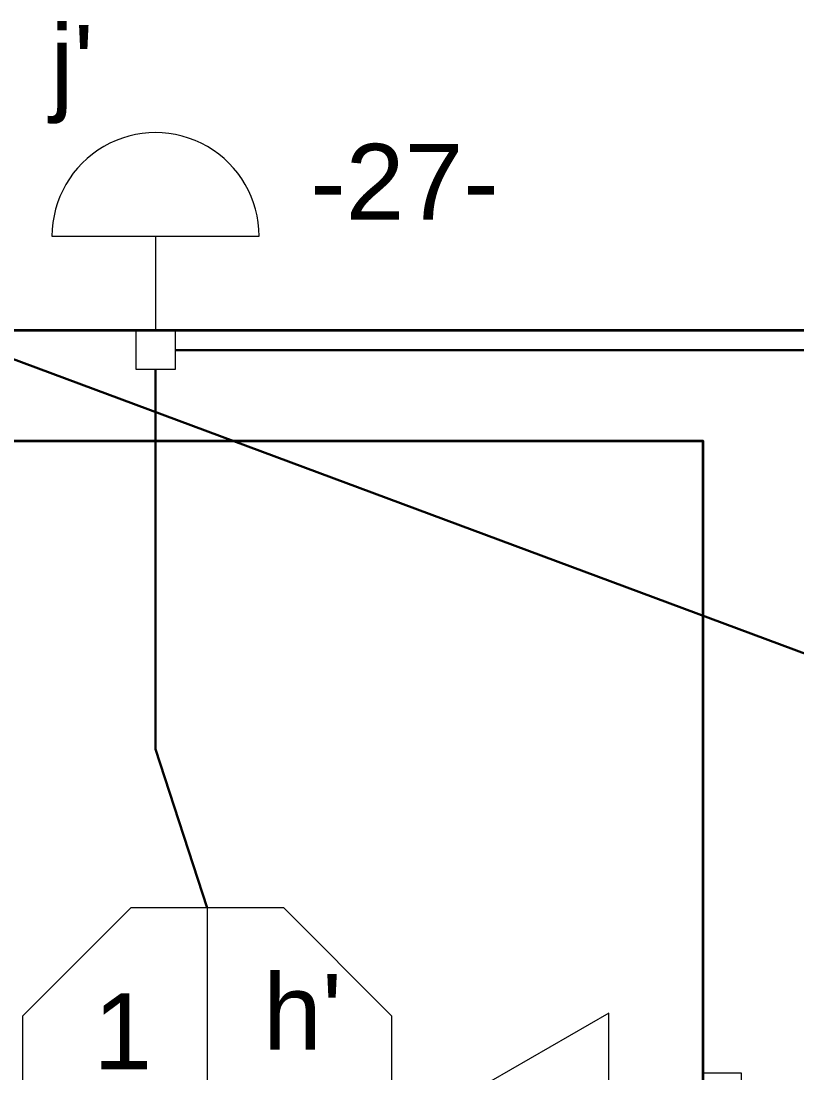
# Model space of a CAD drawing. Header units: millimetres. Extents: x -3501 to 2443, y -1417 to 2787.
# Drawn here: x -454.9 to -349.2, y 1097.8 to 1241.1 of the extents above; entities that cross this region are included whole.
import ezdxf

# ---------------------------------------------------------------- set-up
doc = ezdxf.new("R2010")
doc.units = ezdxf.units.MM
for name, color, linetype, lineweight in [('EL-ELETRODUTOS-ALV', 5, 'Continuous', 30), ('EL-SIMB-P-CIRC', 1, 'Continuous', 20), ('Eletroduto', 160, 'Continuous', 30), ('Pontos Elétricos', 1, 'Continuous', 20), ('TXT e CIRCUITOS', 7, 'Continuous', 30)]:
    doc.layers.add(name, color=color, linetype=linetype, lineweight=lineweight)
doc.layers.add('PDF_Geometry', color=7, linetype='Continuous')
doc.styles.add('txt 2mm', font='arial.ttf', dxfattribs={"height": 100})

# ---------------------------------------------------------------- blocks, each defined once
blk = doc.blocks.new('cx luz oct')
at = {"ltscale": 3}
blk.add_line((43508.7, 29483.7), (43508.7, 29288.7), dxfattribs=at)
blk.add_lwpolyline([(43589.5, 29093.7), (43703.7, 29207.9), (43703.7, 29369.5), (43589.5, 29483.7), (43428, 29483.7), (43313.7, 29369.5), (43313.7, 29207.9), (43428, 29093.7)], close=True, dxfattribs=at)
blk.add_lwpolyline([(43313.7, 29288.7), (43703.7, 29288.7)], dxfattribs=at)
blk = doc.blocks.new('caixa arandela')
at = {"layer": 'EL-SIMB-P-CIRC', "color": 1}
for p, q in [((138180.1, 42644.3), (138180.1, 42361.8)), ((137998.6, 42476.5), (137998.6, 42529.5)), ((137998.6, 42529.5), (138051.6, 42529.5)), ((138051.6, 42529.5), (138051.6, 42476.5)), ((138180.1, 42503), (138051.6, 42503)), ((138051.6, 42476.5), (137998.6, 42476.5))]:
    blk.add_line(p, q, dxfattribs=at)
blk.add_arc((138180.1, 42503), 141.2, 270, 90, dxfattribs=at)
blk = doc.blocks.new('tom baixa')
at = {"layer": 'EL-SIMB-P-CIRC', "color": 1}
for p, q in [((138252.4, 40154.5), (138439.9, 40046.3)), ((138252.4, 39938), (138252.4, 40154.5)), ((138071.3, 40019.8), (138071.3, 40072.8)), ((138071.3, 40072.8), (138124.4, 40072.8)), ((138124.4, 40072.8), (138124.4, 40019.8)), ((138252.4, 40046.3), (138124.4, 40046.3)), ((138439.9, 40046.3), (138252.4, 39938)), ((138124.4, 40019.8), (138071.3, 40019.8))]:
    blk.add_line(p, q, dxfattribs=at)

msp = doc.modelspace()

# ---------------------------------------------------------------- linework, layer by layer
at = {"layer": 'Eletroduto'}
for points in [[(-433.96, 1196.31), (-221.41, 1196.28)], [(-436.61, 1193.66), (-436.61, 1141.93), (-429.56, 1120.32)]]:
    msp.add_lwpolyline(points, dxfattribs=at)
at = {"layer": 'PDF_Geometry', "lineweight": 35}
msp.add_lwpolyline([(-497.07, 1183.93), (-362.04, 1183.93), (-362.04, 1006.37), (-347.02, 1006.37), (-232.31, 1006.37), (-232.31, 1021.39), (-347.02, 1021.39), (-347.02, 1183.93), (-142.15, 1183.93), (-142.15, 1021.39), (-162.47, 1021.39), (-162.47, 1006.37), (-142.15, 1006.37), (-142.15, 996.42), (-127.12, 996.42), (-127.12, 1183.93), (-116.75, 1183.93), (-116.75, 1198.96), (-512.1, 1198.96)], dxfattribs=at)
at = {"layer": 'PDF_Geometry', "lineweight": 18}
for points in [[(-512.1, 1198.96), (372.77, 1198.96), (387.8, 1198.96)], [(-142.15, 1006.37), (-362.04, 1006.37), (-362.04, 1183.93)]]:
    msp.add_lwpolyline(points, dxfattribs=at)
at = {"layer": 'TXT e CIRCUITOS'}
msp.add_line((-561.09, 1234.09), (-322.04, 1145.29), dxfattribs=at)

# ---------------------------------------------------------------- block references
at = {"layer": 'EL-ELETRODUTOS-ALV', "ltscale": 3, "xscale": -0.1, "yscale": 0.1, "zscale": 0.1, "rotation": 359.9999999999994}
msp.add_blockref('tom baixa', (13450.4, -2909.48), dxfattribs=at)
at = {"layer": 'Pontos Elétricos', "ltscale": 3, "xscale": 0.1, "yscale": 0.1, "zscale": 0.1, "rotation": 89.99999999999999}
msp.add_blockref('caixa arandela', (3813.69, -12606.2), dxfattribs=at)
at = {"layer": 'Pontos Elétricos', "xscale": 0.1291005291005304, "yscale": 0.1291005291005304, "zscale": 0.1291005291005304}
msp.add_blockref('cx luz oct', (-6046.56, -2686.04), dxfattribs=at)

# ---------------------------------------------------------------- texts
at = {"layer": 'TXT e CIRCUITOS', "ltscale": 3, "attachment_point": 1, "style": 'txt 2mm'}
for s, insert, char_height in [("j'", (-450.98, 1240.59), 10.328), ('-27-', (-415.51, 1224.4), 10.328), ("h'", (-421.96, 1111.32), 10.328), ('1', (-445.08, 1108.66), 10.33)]:
    msp.add_mtext_dynamic_manual_height_columns(s, width=19.6112, gutter_width=51.64, heights=[0], dxfattribs=dict(at, insert=insert, char_height=char_height))

doc.saveas('drawing.dxf')
